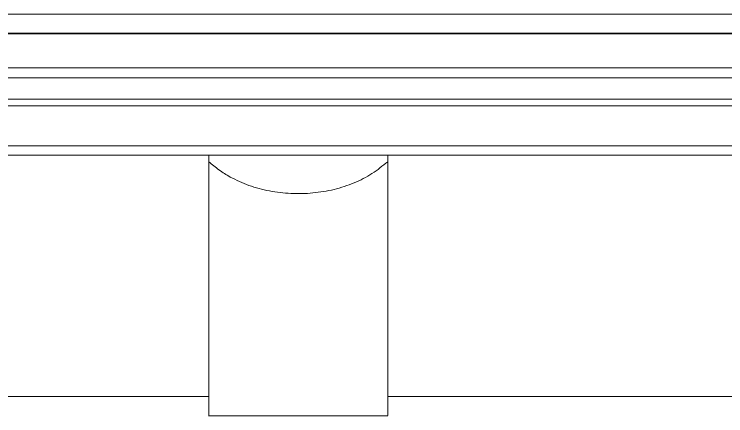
# Model space of a CAD drawing. Header units: millimetres. Extents: x -16985 to -606, y 2122 to 9380.
# Drawn here: x -10542.8 to -10391.2, y 4702.7 to 4788.2 of the extents above; entities that cross this region are included whole.
import ezdxf

# ---------------------------------------------------------------- set-up
doc = ezdxf.new("R2010")
doc.units = ezdxf.units.MM
doc.linetypes.add('K5LT32768', pattern=[0])
doc.linetypes.add('K5LT_THIN', pattern=[0])

msp = doc.modelspace()

# ---------------------------------------------------------------- linework, layer by layer
at = {"color": 7, "linetype": 'K5LT_THIN', "lineweight": 18}
for p, q in [((-11161.16, 4788.19), (-9465.95, 4788.19)), ((-9604.81, 4784.19), (-11139.55, 4784.19)), ((-9604.81, 4784.02), (-11139.55, 4784.02)), ((-9413.55, 4770.09), (-11213.55, 4770.09)), ((-9413.55, 4768.7), (-11213.55, 4768.7)), ((-9413.55, 4760.19), (-11213.55, 4760.19)), ((-11213.55, 4758.19), (-9413.55, 4758.19)), ((-10501.32, 4756.78), (-10501.32, 4758.19)), ((-10501.32, 4758.19), (-10501.32, 4757.77)), ((-10501.32, 4757.77), (-10501.32, 4756.78)), ((-10463.22, 4756.79), (-10463.22, 4758.19)), ((-10983.2, 4706.66), (-10501.3, 4706.8)), ((-10463.2, 4706.81), (-10159.48, 4706.9)), ((-10501.39, 4702.7), (-10463.2, 4702.71)), ((-10501.3, 4702.71), (-10463.2, 4702.72))]:
    msp.add_line(p, q, dxfattribs=at)
at = {"color": 8, "linetype": 'K5LT32768', "lineweight": 15, "true_color": 0x808080}
for p, q in [((-9604.81, 4776.77), (-11213.55, 4776.77)), ((-9604.81, 4774.66), (-11213.55, 4774.66))]:
    msp.add_line(p, q, dxfattribs=at)
at = {"color": 7, "linetype": 'K5LT_THIN', "const_width": 0.18}
msp.add_lwpolyline([(-10501.3, 4706.8), (-10501.3, 4706.76), (-10501.3, 4705.62), (-10501.3, 4704.83), (-10501.3, 4704.39), (-10501.3, 4704.31)], dxfattribs=at)
at = {"color": 7, "linetype": 'K5LT_THIN', "lineweight": 18}
for points, knots in [([(-10501.3, 4704.31), (-10501.3, 4704.49), (-10501.3, 4704.84), (-10501.3, 4706.86), (-10501.3, 4709.97), (-10501.31, 4714.24), (-10501.31, 4719.61), (-10501.31, 4726.05), (-10501.31, 4733.48), (-10501.31, 4741.89), (-10501.31, 4750.12), (-10501.32, 4755.85), (-10501.32, 4758.19)], [0, 0, 0, 0, 0.103219, 0.206438, 0.309657, 0.412876, 0.516095, 0.619313, 0.722532, 0.825751, 0.92897, 1, 1, 1, 1]), ([(-10501.3, 4702.71), (-10501.3, 4702.89), (-10501.3, 4703.24), (-10501.3, 4705.29), (-10501.3, 4708.43), (-10501.31, 4712.75), (-10501.31, 4718.18), (-10501.31, 4724.69), (-10501.31, 4732.21), (-10501.31, 4740.71), (-10501.31, 4749.34), (-10501.32, 4755.48), (-10501.32, 4758.19)], [0, 0, 0, 0, 0.102182, 0.204364, 0.306546, 0.408728, 0.51091, 0.613091, 0.715273, 0.817455, 0.919637, 1, 1, 1, 1]), ([(-10496.76, 4753.52), (-10497.57, 4754.01), (-10499.2, 4755), (-10500.61, 4756.18), (-10501.32, 4756.78)], [0, 0, 0, 0, 0.49988, 1, 1, 1, 1]), ([(-10463.22, 4756.79), (-10464.3, 4755.91), (-10466.44, 4754.16), (-10470.33, 4752.19), (-10474.59, 4750.78), (-10479.15, 4750.04), (-10483.82, 4749.92), (-10488.42, 4750.47), (-10492.84, 4751.61), (-10495.45, 4752.88), (-10496.76, 4753.52)], [0, 0, 0, 0, 0.126097, 0.250061, 0.374832, 0.500005, 0.625433, 0.749987, 0.874926, 1, 1, 1, 1]), ([(-10463.2, 4702.72), (-10463.2, 4702.9), (-10463.2, 4703.25), (-10463.2, 4705.3), (-10463.2, 4708.44), (-10463.21, 4712.76), (-10463.21, 4718.19), (-10463.21, 4724.7), (-10463.21, 4732.22), (-10463.21, 4740.72), (-10463.21, 4748.91), (-10463.22, 4754.57), (-10463.22, 4756.79)], [0, 0, 0, 0, 0.103651, 0.207301, 0.310952, 0.414602, 0.518253, 0.621904, 0.725554, 0.829205, 0.932856, 1, 1, 1, 1]), ([(-10501.3, 4706.8), (-10501.3, 4706.61), (-10501.3, 4705.43), (-10501.3, 4704.1), (-10501.3, 4702.8), (-10501.3, 4702.74), (-10501.3, 4702.71)], [0, 0, 0, 0, 0.058454, 0.372303, 0.686151, 1, 1, 1, 1])]:
    msp.add_open_spline(points, degree=3, knots=knots, dxfattribs=at)

doc.saveas('drawing.dxf')
